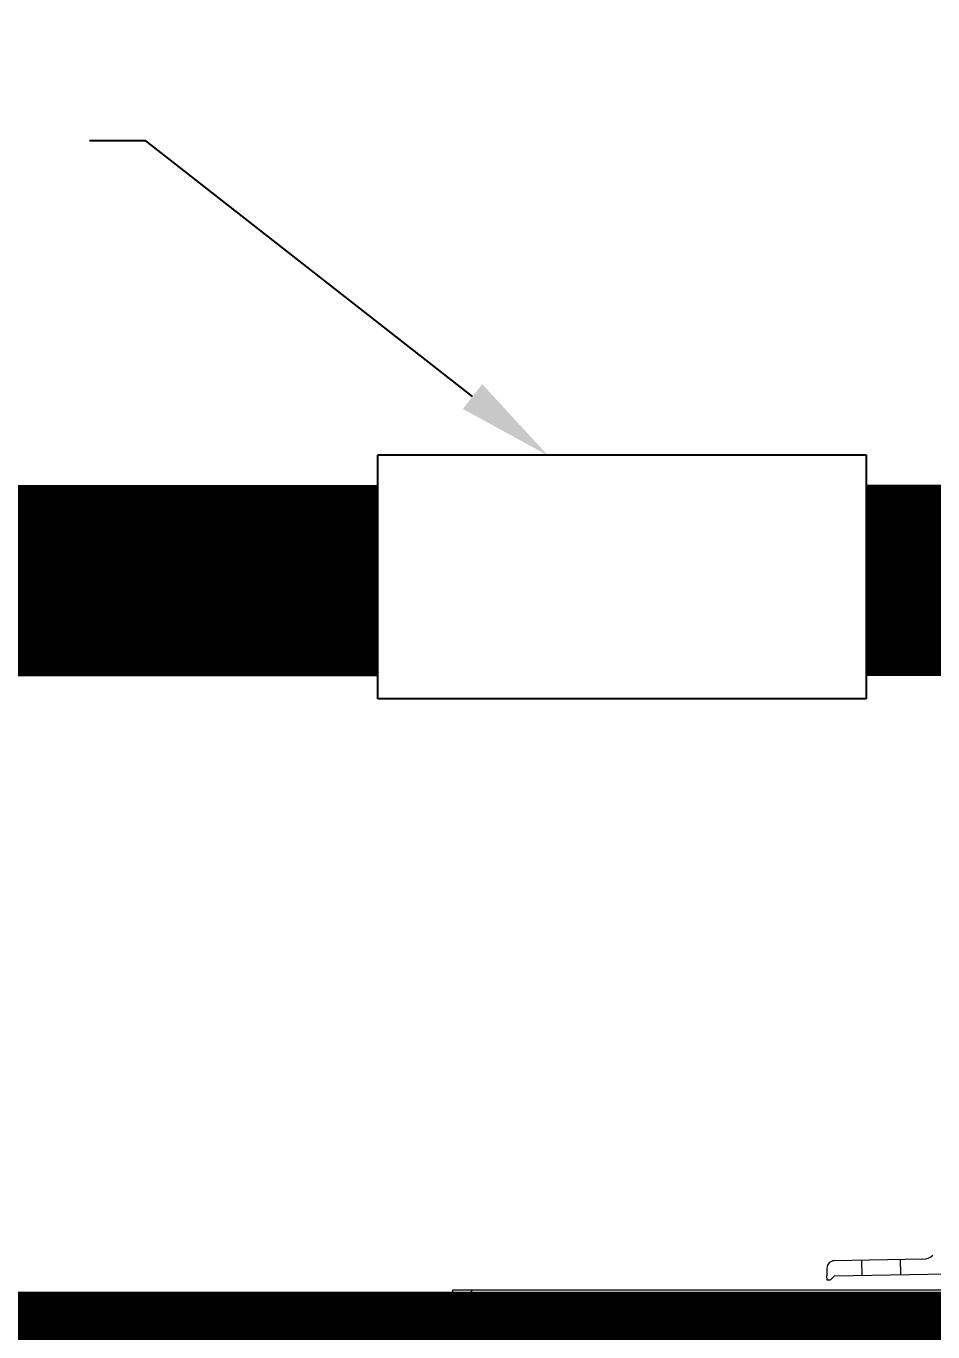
# Model space of a CAD drawing. Header units: millimetres. Extents: x 1522 to 2996, y -37 to 935.
# Drawn here: x 2660.5 to 2698.4, y 728.6 to 783.2 of the extents above; entities that cross this region are included whole.
import ezdxf
from ezdxf import colors
from ezdxf.entities.mleader import LeaderData, LeaderLine
from ezdxf.math import Vec2, Vec3

# ---------------------------------------------------------------- set-up
doc = ezdxf.new("R2010")
doc.units = ezdxf.units.MM
doc.linetypes.add('HIDDEN', pattern=[1.905, 1.27, -0.635])
doc.styles.get("Standard").update_dxf_attribs({"font": 'simplex.shx'})

# ---------------------------------------------------------------- blocks, each defined once
blk = doc.blocks.new('attachment and clamp x2')
at = {"color": 7, "linetype": 'Continuous', "lineweight": 15}
for p, q in [((1755.845, 180.914), (1752.136, 180.85)), ((1751.828, 180.537), (1751.828, 180.219)), ((1751.832, 180.031), (1751.828, 180.219)), ((1752.141, 180.224), (1751.957, 180.033)), ((1752.141, 180.224), (1756.833, 180.306)), ((1751.957, 180.033), (1751.832, 180.031)), ((1736.186, 179.434), (1736.186, 179.635)), ((1736.186, 179.635), (1736.968, 179.635)), ((1736.186, 179.434), (1792.499, 179.434)), ((1736.968, 179.635), (1736.968, 179.434)), ((1736.968, 179.635), (1791.717, 179.635)), ((1736.968, 179.434), (1791.717, 179.434))]:
    blk.add_line(p, q, dxfattribs=at)
at = {"color": 7, "linetype": 'HIDDEN', "lineweight": 0}
for p, q in [((1753.28, 180.87), (1753.291, 180.244)), ((1754.917, 180.272), (1754.906, 180.898)), ((1736.968, 179.434), (1736.968, 179.635))]:
    blk.add_line(p, q, dxfattribs=at)
at = {"color": 7, "linetype": 'Continuous', "lineweight": 15}
for centre, radius, start, end in [((1752.141, 180.537), 0.313, 91, 180), ((1755.834, 181.54), 0.626, 271, 312.8168)]:
    blk.add_arc(centre, radius, start, end, dxfattribs=at)

msp = doc.modelspace()

# ---------------------------------------------------------------- linework, layer by layer
for p, q in [((2675.186, 759.997), (2675.186, 765.256)), ((2675.186, 765.256), (2695.611, 765.256)), ((2695.611, 765.256), (2695.611, 755.051)), ((2675.186, 755.051), (2675.186, 759.997)), ((2695.611, 755.051), (2675.186, 755.051))]:
    msp.add_line(p, q)
at = {"lineweight": 15}
for points, const_width in [([(2553.666, 759.997), (2675.186, 759.997)], 8), ([(2695.611, 760.011), (2701.429, 760.011)], 8), ([(2516.063, 727.265), (2870.029, 727.265)], 6)]:
    msp.add_lwpolyline(points, dxfattribs=dict(at, const_width=const_width))

# ---------------------------------------------------------------- block references
msp.add_blockref('attachment and clamp x2', (942.143, 550.707))

# ---------------------------------------------------------------- leaders
ml = msp.add_multileader_mtext('Standard')
ml.set_content('', color=256)
ml.set_leader_properties()
ml.build(insert=Vec2(0, 0))
ml.multileader.update_dxf_attribs({"text_right_attachment_type": 6, "dogleg_length": 0.36})
ctx = ml.context
ctx.base_point, ctx.plane_origin = Vec3(290.326, 167.473), Vec3(2682.301, 765.233)
ctx.right_attachment, ctx.text_align_type = 6, 2
notes = []
notes.append((ctx, [(0, (1, 1, 0), (2665.486, 778.389), (-1, 0), 0.36, [(0, [(2682.301, 765.233)], 0, [])])]))
ctx.mtext.insert, ctx.mtext.alignment, ctx.mtext.flow_direction = Vec3(2663.126, 783.189), 3, 5
for ctx, leaders in notes:
    for number, flags, end, landing, length, lines in leaders:
        leader = LeaderData()
        leader.index, (leader.has_last_leader_line, leader.has_dogleg_vector, leader.attachment_direction) = number, flags
        leader.last_leader_point, leader.dogleg_vector, leader.dogleg_length = Vec3(end), Vec3(landing), length
        for number, points, colour, breaks in lines:
            line = LeaderLine()
            line.index, line.vertices, line.color, line.breaks = number, Vec3.list(points), colors.encode_raw_color(colour), breaks
            leader.lines.append(line)
        ctx.leaders.append(leader)

doc.saveas('drawing.dxf')
